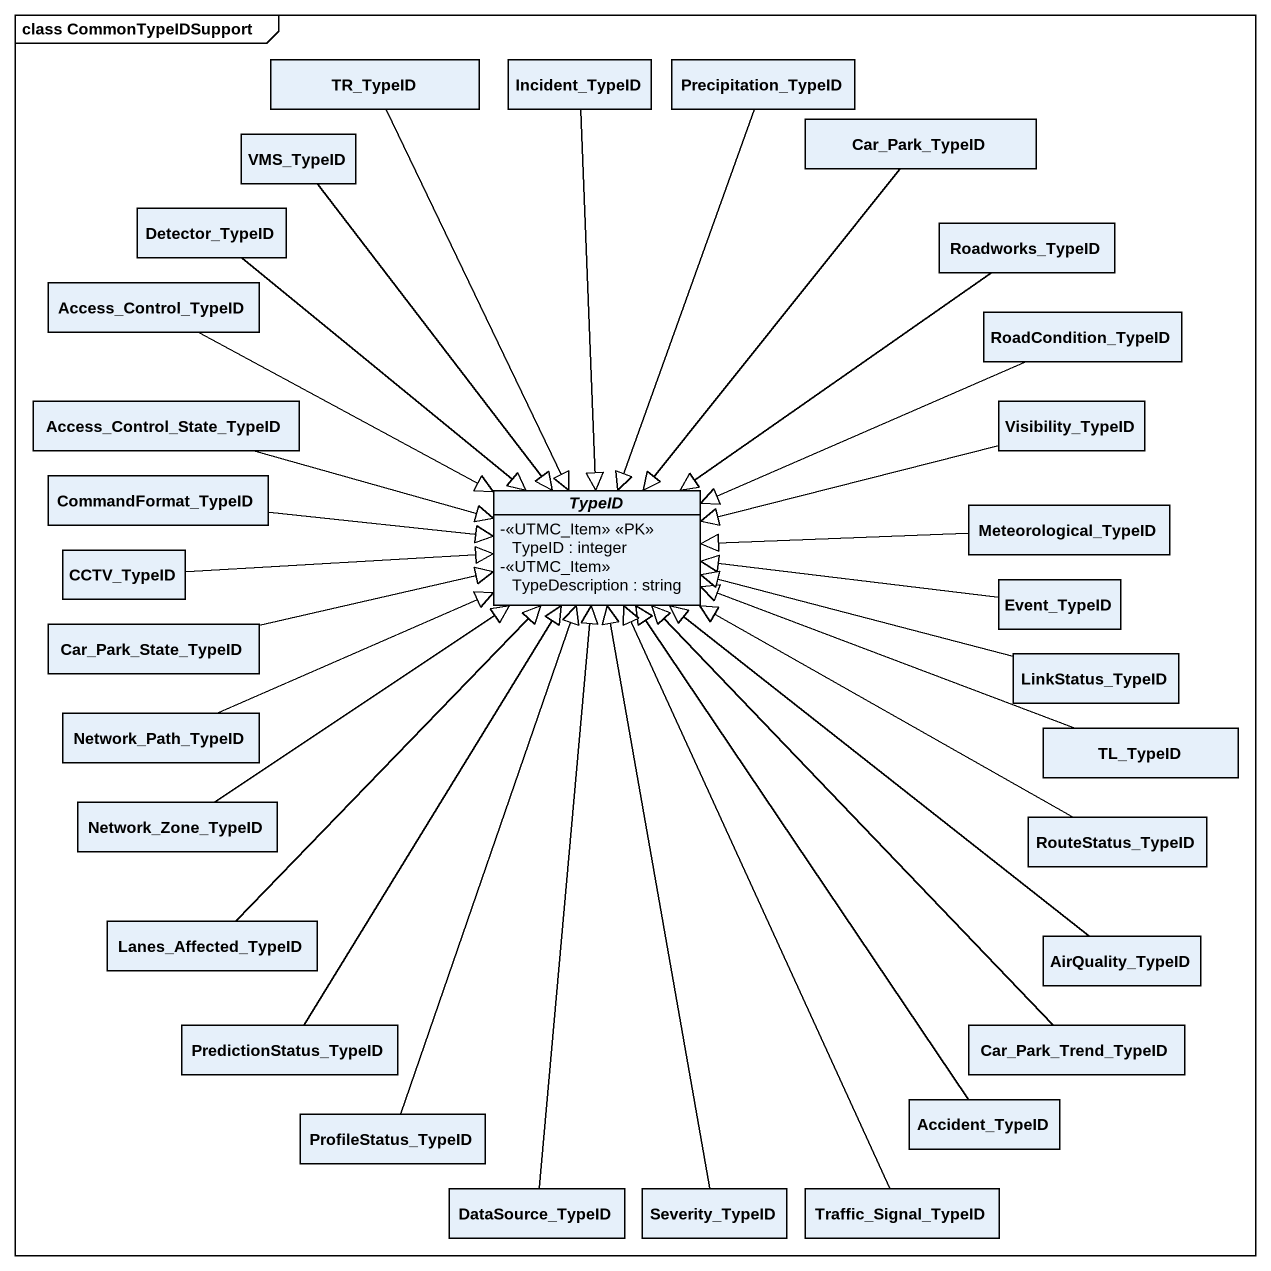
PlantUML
@startuml
mainframe class CommonTypeIDSupport
hide circle
hide empty members
skinparam classAttributeIconSize 0
class TR_TypeID
class Incident_TypeID
class Precipitation_TypeID
class VMS_TypeID
class Car_Park_TypeID
class Detector_TypeID
class Roadworks_TypeID
class Access_Control_TypeID
class RoadCondition_TypeID
class Access_Control_State_TypeID
class Visibility_TypeID
class CommandFormat_TypeID
abstract class TypeID {
  -<<UTMC_Item>> <<PK>> TypeID : integer
  -<<UTMC_Item>> TypeDescription : string
}
class Meteorological_TypeID
class CCTV_TypeID
class Event_TypeID
class Car_Park_State_TypeID
class LinkStatus_TypeID
class Network_Path_TypeID
class TL_TypeID
class Network_Zone_TypeID
class RouteStatus_TypeID
class Lanes_Affected_TypeID
class AirQuality_TypeID
class PredictionStatus_TypeID
class Car_Park_Trend_TypeID
class ProfileStatus_TypeID
class Accident_TypeID
class DataSource_TypeID
class Severity_TypeID
class Traffic_Signal_TypeID
TR_TypeID --|> TypeID
Incident_TypeID --|> TypeID
Precipitation_TypeID --|> TypeID
VMS_TypeID --|> TypeID
Car_Park_TypeID --|> TypeID
Detector_TypeID --|> TypeID
Roadworks_TypeID --|> TypeID
Access_Control_TypeID -right-|> TypeID
RoadCondition_TypeID -left-|> TypeID
Access_Control_State_TypeID -right-|> TypeID
Visibility_TypeID -left-|> TypeID
CommandFormat_TypeID -right-|> TypeID
Meteorological_TypeID -left-|> TypeID
CCTV_TypeID -right-|> TypeID
Event_TypeID -left-|> TypeID
Car_Park_State_TypeID -right-|> TypeID
LinkStatus_TypeID -left-|> TypeID
Network_Path_TypeID -right-|> TypeID
TL_TypeID -left-|> TypeID
Network_Zone_TypeID -up-|> TypeID
RouteStatus_TypeID -left-|> TypeID
Lanes_Affected_TypeID -up-|> TypeID
AirQuality_TypeID -up-|> TypeID
PredictionStatus_TypeID -up-|> TypeID
Car_Park_Trend_TypeID -up-|> TypeID
ProfileStatus_TypeID -up-|> TypeID
Accident_TypeID -up-|> TypeID
DataSource_TypeID -up-|> TypeID
Severity_TypeID -up-|> TypeID
Traffic_Signal_TypeID -up-|> TypeID
@enduml
